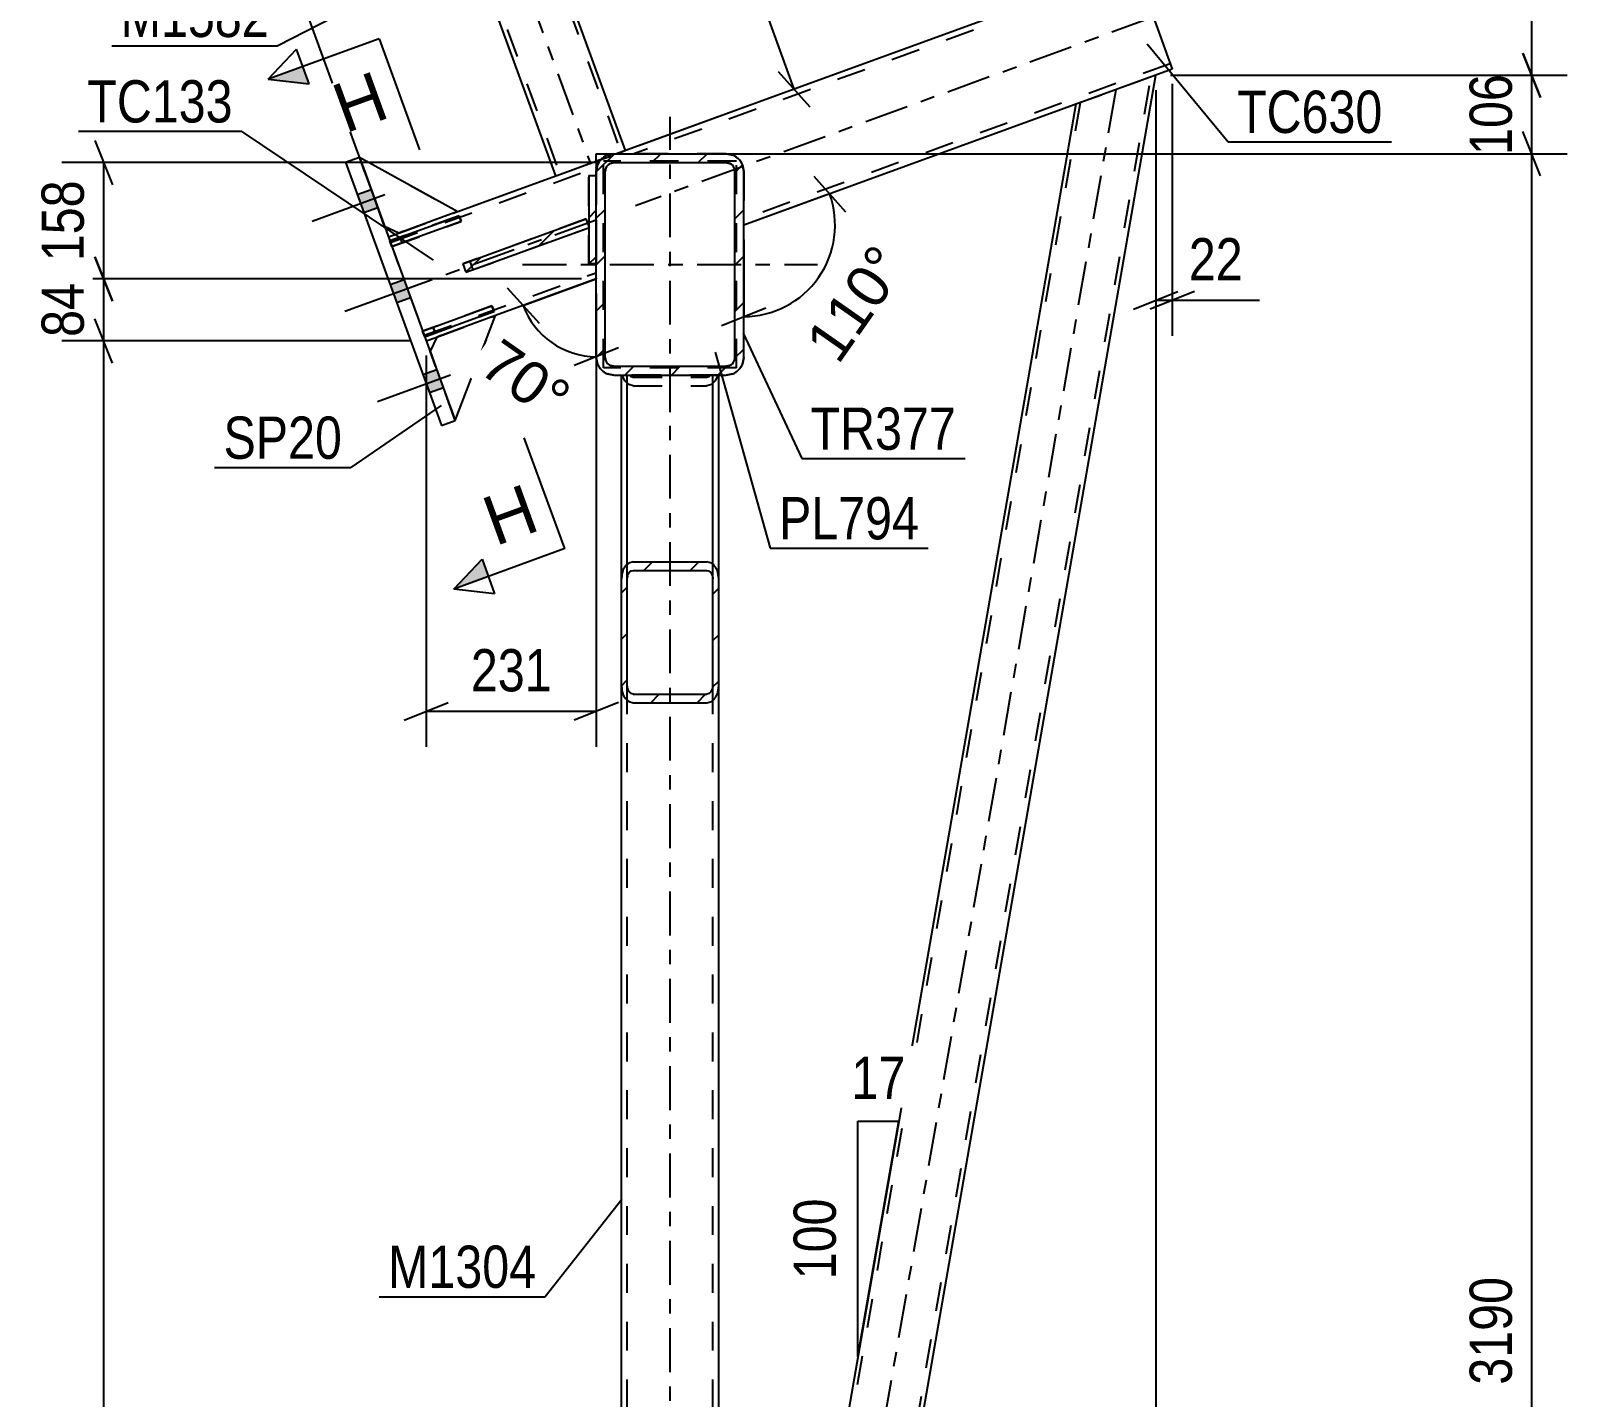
# Model space of a CAD drawing. Header units: millimetres. Extents: x 0 to 841, y 0 to 594.
# Drawn here: x 289.9 to 394.1, y 443.8 to 536.4 of the extents above; entities that cross this region are included whole.
import ezdxf

# ---------------------------------------------------------------- set-up
doc = ezdxf.new("R2010")
doc.units = ezdxf.units.MM
doc.linetypes.add('DXK_LINE_DOT2', pattern=[3.9198, 1.9599, -1.9599])
doc.linetypes.add('DXK_LINE_DOT3', pattern=[5.9187, 2.979, -0.9799, 0.9799, -0.9799])
doc.styles.add('Arial', font='arial.ttf', dxfattribs={"height": 0.2})
doc.styles.add('Arial Narrow', font='ARIALN.TTF', dxfattribs={"height": 0.2})

# ---------------------------------------------------------------- blocks, each defined once
blk = doc.blocks.new('Part-814407374-4877 - 4824')
at = {"linetype": 'Continuous'}
h = blk.add_hatch(dxfattribs=at)
h.set_pattern_fill('', scale=0.7, style=0, pattern_type=0)
h.set_pattern_definition([(45, (329.9325, 492.0364), (-1.57154, 1.57154), [])])
h.paths.add_polyline_path([(329.93, 499.27), (329.93, 492.04), (329.99, 491.59), (330.17, 491.22), (330.43, 490.97), (330.73, 490.88), (335.73, 490.88), (336.04, 490.97), (336.3, 491.22), (336.47, 491.59), (336.53, 492.04), (336.53, 499.27), (336.47, 499.71), (336.3, 500.09), (336.04, 500.34), (335.73, 500.43), (330.73, 500.43), (330.43, 500.34), (330.17, 500.09), (329.99, 499.71)])
h.paths.add_polyline_path([(330.45, 499.68), (330.58, 499.81), (330.73, 499.85), (335.73, 499.85), (335.89, 499.81), (336.02, 499.68), (336.1, 499.49), (336.13, 499.27), (336.13, 492.04), (336.1, 491.81), (336.02, 491.63), (335.89, 491.5), (335.73, 491.46), (330.73, 491.46), (330.58, 491.5), (330.45, 491.63), (330.36, 491.81), (330.33, 492.04), (330.33, 499.27), (330.36, 499.49)])
at = {"color": 2, "linetype": 'Continuous'}
for p, q in [((329.93, 499.27), (329.93, 513.08)), ((336.53, 499.27), (336.53, 513.08)), ((330.73, 500.43), (330.43, 500.34)), ((330.73, 500.43), (335.73, 500.43)), ((336.04, 500.34), (335.73, 500.43)), ((329.99, 499.71), (329.93, 499.27)), ((329.93, 492.04), (329.93, 499.27)), ((330.33, 499.27), (330.36, 499.49)), ((330.33, 492.04), (330.33, 499.27)), ((330.58, 499.81), (330.73, 499.85)), ((330.73, 499.85), (335.73, 499.85)), ((335.73, 499.85), (335.89, 499.81)), ((336.1, 499.49), (336.13, 499.27)), ((336.13, 492.04), (336.13, 499.27)), ((336.53, 499.27), (336.47, 499.71)), ((336.53, 492.04), (336.53, 499.27)), ((329.93, 492.04), (329.99, 491.59)), ((330.36, 491.81), (330.33, 492.04)), ((336.13, 492.04), (336.1, 491.81)), ((336.47, 491.59), (336.53, 492.04)), ((330.43, 490.97), (330.73, 490.88)), ((330.73, 491.46), (330.58, 491.5)), ((330.73, 491.46), (335.73, 491.46)), ((330.73, 490.88), (335.73, 490.88)), ((335.89, 491.5), (335.73, 491.46)), ((335.73, 490.88), (336.04, 490.97))]:
    blk.add_line(p, q, dxfattribs=at)
at = {"color": 7, "linetype": 'DXK_LINE_DOT2'}
for p, q in [((336.53, 513.08), (329.93, 513.08)), ((330.17, 512.69), (329.99, 513.08)), ((330.43, 512.44), (330.17, 512.69)), ((330.33, 492.04), (330.33, 513.08)), ((330.47, 513.08), (330.58, 512.98)), ((330.58, 512.98), (330.73, 512.93)), ((330.73, 512.93), (335.73, 512.93)), ((335.73, 512.93), (335.89, 512.98)), ((335.89, 512.98), (335.99, 513.08)), ((336.3, 512.69), (336.04, 512.44)), ((336.13, 492.04), (336.13, 513.08)), ((336.47, 513.08), (336.3, 512.69)), ((330.73, 512.35), (330.43, 512.44)), ((330.73, 512.35), (335.73, 512.35)), ((336.04, 512.44), (335.73, 512.35)), ((329.93, 492.04), (329.93, 499.27)), ((336.53, 492.04), (336.53, 499.27))]:
    blk.add_line(p, q, dxfattribs=at)
at = {"color": 2, "linetype": 'Continuous'}
for centre, radius, start, end in [((331.02, 499.47), 1.05, 124.1734, 166.5321), ((335.45, 499.47), 1.05, 13.4679, 55.8266), ((330.88, 499.37), 0.527, 124.1734, 166.5321), ((335.59, 499.37), 0.527, 13.4679, 55.8266), ((330.88, 491.94), 0.527, 193.4679, 235.8266), ((335.59, 491.94), 0.527, 304.1734, 346.5321), ((331.02, 491.84), 1.05, 193.4679, 235.8266), ((335.45, 491.84), 1.05, 304.1734, 346.5321)]:
    blk.add_arc(centre, radius, start, end, dxfattribs=at)
blk = doc.blocks.new('Part-814407374-4831 - 4824')
at = {"color": 2, "linetype": 'Continuous'}
for p, q in [((316.46, 516.06), (321.16, 517.77)), ((321.16, 517.77), (321.3, 517.39)), ((321.3, 517.39), (316.6, 515.68)), ((316.6, 515.68), (316.46, 516.06))]:
    blk.add_line(p, q, dxfattribs=at)
at = {"color": 7, "linetype": 'DXK_LINE_DOT2'}
blk.add_line((317.3, 515.94), (317.17, 516.32), dxfattribs=at)
blk = doc.blocks.new('Part-814407374-4832 - 4824')
at = {"color": 2, "linetype": 'Continuous'}
for p, q in [((314.24, 522.17), (318.94, 523.88)), ((319.07, 523.5), (314.38, 521.79)), ((318.94, 523.88), (319.07, 523.5)), ((314.38, 521.79), (314.24, 522.17))]:
    blk.add_line(p, q, dxfattribs=at)
at = {"color": 7, "linetype": 'DXK_LINE_DOT2'}
blk.add_line((315.08, 522.05), (314.94, 522.42), dxfattribs=at)
blk = doc.blocks.new('Part-814407374-4954 - 4824')
at = {"color": 2, "linetype": 'Continuous'}
for p, q in [((321.4, 517.11), (317.41, 515.66)), ((318.67, 510), (321.4, 517.11)), ((317.41, 515.66), (316.96, 514.7))]:
    blk.add_line(p, q, dxfattribs=at)
at = {"color": 7, "linetype": 'DXK_LINE_DOT2'}
blk.add_line((318.67, 510), (316.96, 514.7), dxfattribs=at)
blk = doc.blocks.new('Part-814407374-4833 - 4824')
at = {"color": 7, "linetype": 'DXK_LINE_DOT2'}
for p, q in [((321.16, 517.77), (316.46, 516.06)), ((321.3, 517.39), (321.16, 517.77)), ((316.6, 515.68), (321.3, 517.39)), ((316.46, 516.06), (316.6, 515.68)), ((317.17, 516.32), (317.3, 515.94))]:
    blk.add_line(p, q, dxfattribs=at)
blk = doc.blocks.new('Bolt-814407374-4836 - 4824')
at = {"linetype": 'Continuous'}
for points in [[(313.42, 524.42), (312.97, 525.64), (312.03, 525.3), (312.48, 524.08)], [(313.42, 524.42), (312.97, 525.64), (312.03, 525.3), (312.48, 524.08)], [(313.42, 524.42), (312.97, 525.64), (312.03, 525.3), (312.48, 524.08)], [(315.64, 518.32), (315.2, 519.54), (314.26, 519.19), (314.7, 517.97)], [(315.64, 518.32), (315.2, 519.54), (314.26, 519.19), (314.7, 517.97)], [(317.87, 512.21), (317.42, 513.43), (316.48, 513.09), (316.93, 511.87)], [(317.87, 512.21), (317.42, 513.43), (316.48, 513.09), (316.93, 511.87)], [(317.87, 512.21), (317.42, 513.43), (316.48, 513.09), (316.93, 511.87)]]:
    blk.add_hatch(color=1, dxfattribs=at).paths.add_polyline_path(points)
at = {"color": 1, "linetype": 'Continuous'}
for p, q in [((313.9, 525.29), (308.97, 523.49)), ((313.9, 525.29), (308.97, 523.49)), ((313.9, 525.29), (308.97, 523.49)), ((312.97, 525.64), (312.03, 525.3)), ((312.97, 525.64), (312.03, 525.3)), ((312.97, 525.64), (312.03, 525.3)), ((313.42, 524.42), (312.48, 524.08)), ((313.42, 524.42), (312.48, 524.08)), ((313.42, 524.42), (312.48, 524.08)), ((316.12, 519.18), (311.19, 517.39)), ((316.12, 519.18), (311.19, 517.39)), ((315.2, 519.54), (314.26, 519.19)), ((315.2, 519.54), (314.26, 519.19)), ((315.64, 518.32), (314.7, 517.97)), ((315.64, 518.32), (314.7, 517.97)), ((318.35, 513.07), (313.41, 511.28)), ((318.35, 513.07), (313.41, 511.28)), ((318.35, 513.07), (313.41, 511.28)), ((317.42, 513.43), (316.48, 513.09)), ((317.42, 513.43), (316.48, 513.09)), ((317.42, 513.43), (316.48, 513.09)), ((317.87, 512.21), (316.93, 511.87)), ((317.87, 512.21), (316.93, 511.87)), ((317.87, 512.21), (316.93, 511.87))]:
    blk.add_line(p, q, dxfattribs=at)
blk = doc.blocks.new('Part-814407374-4960 - 4824')
at = {"color": 2, "linetype": 'Continuous'}
for p, q in [((312.17, 527.85), (318.84, 524.16)), ((318.84, 524.16), (314.84, 522.71)), ((314.84, 522.71), (313.88, 523.15))]:
    blk.add_line(p, q, dxfattribs=at)
at = {"color": 7, "linetype": 'DXK_LINE_DOT2'}
blk.add_line((312.17, 527.85), (313.88, 523.15), dxfattribs=at)
blk = doc.blocks.new('Part-814407374-4851 - 4824')
at = {"color": 7, "linetype": 'DXK_LINE_DOT2'}
for p, q in [((314.27, 522.07), (328.23, 527.15)), ((328.23, 527.52), (328.23, 519.6)), ((328.23, 527.12), (328.23, 527.15)), ((328.23, 527.03), (328.23, 527.05)), ((314.84, 522.71), (318.84, 524.16)), ((314.14, 522.45), (316.7, 515.4)), ((316.57, 515.78), (328.23, 520.02)), ((317.41, 515.66), (321.4, 517.11))]:
    blk.add_line(p, q, dxfattribs=at)
at = {"color": 2, "linetype": 'Continuous'}
for p, q in [((318.84, 524.16), (328.23, 527.58)), ((328.23, 527.58), (328.23, 526.88)), ((314.14, 522.45), (314.84, 522.71)), ((328.23, 519.6), (321.4, 517.11)), ((316.7, 515.4), (317.41, 515.66))]:
    blk.add_line(p, q, dxfattribs=at)
at = {"color": 7, "linetype": 'DXK_LINE_DOT3'}
blk.add_line((328.23, 523.59), (315.42, 518.93), dxfattribs=at)
blk = doc.blocks.new('Part-814407374-4935 - 4824')
at = {"linetype": 'Continuous'}
h = blk.add_hatch(dxfattribs=at)
h.set_pattern_fill('', scale=0.7, style=0, pattern_type=0)
h.set_pattern_definition([(45, (327.7327, 520.608), (-1.57154, 1.57154), [])])
h.paths.add_polyline_path([(327.73, 526.61), (327.73, 520.61), (328.23, 520.61), (328.23, 526.61)])
at = {"color": 7, "linetype": 'DXK_LINE_DOT2'}
for p, q in [((327.73, 520.61), (327.73, 526.61)), ((327.73, 526.61), (328.23, 526.61)), ((328.23, 526.61), (328.23, 520.61)), ((328.23, 520.61), (327.73, 520.61))]:
    blk.add_line(p, q, dxfattribs=at)
at = {"color": 2, "linetype": 'Continuous'}
for p, q in [((327.73, 526.61), (327.73, 520.61)), ((327.73, 526.61), (328.23, 526.61)), ((328.23, 520.61), (328.23, 526.61)), ((327.73, 520.61), (328.23, 520.61))]:
    blk.add_line(p, q, dxfattribs=at)
blk = doc.blocks.new('Part-814407374-4871 - 4824')
at = {"color": 2, "linetype": 'Continuous'}
for p, q in [((364.71, 540.86), (329.61, 528.08)), ((364.99, 540.11), (364.71, 540.86)), ((364.99, 540.11), (367.28, 533.81)), ((367.28, 533.81), (338.23, 523.24))]:
    blk.add_line(p, q, dxfattribs=at)
at = {"color": 7, "linetype": 'DXK_LINE_DOT2'}
for p, q in [((364.73, 540.8), (364.99, 540.11)), ((364.85, 540.48), (330.78, 528.08)), ((364.86, 540.45), (364.85, 540.48)), ((367.14, 534.18), (338.23, 523.66)), ((329.61, 528.08), (329.61, 528.08)), ((329.78, 528.08), (329.61, 528.08)), ((337.03, 528.08), (329.78, 528.08)), ((337.03, 528.08), (337.49, 527.99)), ((337.49, 527.99), (337.03, 528.08)), ((337.03, 528.08), (337.49, 527.99)), ((337.49, 527.99), (337.03, 528.08)), ((338.14, 527.34), (338.23, 526.88)), ((338.23, 526.88), (338.14, 527.34)), ((338.14, 527.34), (338.23, 526.88)), ((338.23, 526.88), (338.14, 527.34)), ((338.23, 526.88), (338.23, 523.24))]:
    blk.add_line(p, q, dxfattribs=at)
at = {"color": 7, "linetype": 'DXK_LINE_DOT3'}
blk.add_line((365.99, 537.33), (330.89, 524.56), dxfattribs=at)
at = {"color": 7, "linetype": 'DXK_LINE_DOT2'}
blk.add_arc((337.03, 526.88), 1.2, 22.5, 67.5, dxfattribs=at)
blk.add_arc((337.03, 526.88), 1.2, 22.5, 67.5, dxfattribs=at)
blk.add_arc((337.03, 526.88), 1.2, 22.5, 67.5, dxfattribs=at)
blk.add_arc((337.03, 526.88), 1.2, 22.5, 67.5, dxfattribs=at)
blk = doc.blocks.new('Part-814407374-4856 - 4824')
at = {"color": 7, "linetype": 'DXK_LINE_DOT2'}
for p, q in [((336.53, 513.08), (329.93, 513.08)), ((329.93, 492.04), (329.93, 513.08)), ((330.33, 368.58), (330.33, 513.08)), ((336.13, 368.58), (336.13, 513.08)), ((336.53, 492.04), (336.53, 513.08)), ((329.93, 368.58), (329.93, 389.62)), ((336.53, 368.58), (336.53, 389.62)), ((329.93, 368.58), (336.53, 368.58))]:
    blk.add_line(p, q, dxfattribs=at)
at = {"color": 7, "linetype": 'DXK_LINE_DOT3'}
blk.add_line((333.23, 368.58), (333.23, 513.08), dxfattribs=at)
at = {"color": 2, "linetype": 'Continuous'}
for p, q in [((329.93, 389.62), (329.93, 492.04)), ((336.53, 389.62), (336.53, 492.04))]:
    blk.add_line(p, q, dxfattribs=at)
blk = doc.blocks.new('Part-814407374-4976 - 4824')
at = {"linetype": 'Continuous'}
h = blk.add_hatch(dxfattribs=at)
h.set_pattern_fill('', scale=0.7, style=0, pattern_type=0)
h.set_pattern_definition([(45, (328.2325, 514.2795), (-1.57154, 1.57154), [])])
h.paths.add_polyline_path([(328.23, 526.88), (328.23, 514.28), (328.32, 513.82), (328.58, 513.43), (328.97, 513.17), (329.43, 513.08), (337.03, 513.08), (337.49, 513.17), (337.88, 513.43), (338.14, 513.82), (338.23, 514.28), (338.23, 526.88), (338.14, 527.34), (337.88, 527.73), (337.49, 527.99), (337.03, 528.08), (329.43, 528.08), (328.97, 527.99), (328.58, 527.73), (328.32, 527.34)])
h.paths.add_polyline_path([(329.01, 527.3), (329.2, 527.43), (329.43, 527.48), (337.03, 527.48), (337.26, 527.43), (337.46, 527.3), (337.59, 527.11), (337.63, 526.88), (337.63, 514.28), (337.59, 514.05), (337.46, 513.86), (337.26, 513.73), (337.03, 513.68), (329.43, 513.68), (329.2, 513.73), (329.01, 513.86), (328.88, 514.05), (328.83, 514.28), (328.83, 526.88), (328.88, 527.11)])
at = {"color": 7, "linetype": 'DXK_LINE_DOT3'}
for p, q in [((333.23, 510.58), (333.23, 530.58)), ((323.23, 520.58), (343.23, 520.58))]:
    blk.add_line(p, q, dxfattribs=at)
at = {"color": 7, "linetype": 'DXK_LINE_DOT2'}
for p, q in [((328.23, 526.88), (328.32, 527.34)), ((328.88, 527.11), (328.83, 526.88)), ((328.97, 527.99), (329.43, 528.08)), ((329.43, 527.48), (329.2, 527.43)), ((329.43, 528.08), (337.03, 528.08)), ((329.43, 527.48), (337.03, 527.48)), ((337.03, 528.08), (337.49, 527.99)), ((337.26, 527.43), (337.03, 527.48)), ((337.63, 526.88), (337.59, 527.11)), ((338.14, 527.34), (338.23, 526.88)), ((328.23, 514.28), (328.23, 526.88)), ((328.83, 514.28), (328.83, 526.88)), ((337.63, 514.28), (337.63, 526.88)), ((338.23, 514.28), (338.23, 526.88)), ((328.32, 513.82), (328.23, 514.28)), ((328.83, 514.28), (328.88, 514.05)), ((329.2, 513.73), (329.43, 513.68)), ((329.43, 513.68), (337.03, 513.68)), ((337.03, 513.68), (337.26, 513.73)), ((337.59, 514.05), (337.63, 514.28)), ((338.23, 514.28), (338.14, 513.82)), ((329.43, 513.08), (328.97, 513.17)), ((329.43, 513.08), (337.03, 513.08)), ((337.49, 513.17), (337.03, 513.08))]:
    blk.add_line(p, q, dxfattribs=at)
at = {"color": 2, "linetype": 'Continuous'}
for p, q in [((328.32, 527.34), (328.23, 526.88)), ((328.83, 526.88), (328.88, 527.11)), ((329.43, 528.08), (328.97, 527.99)), ((329.2, 527.43), (329.43, 527.48)), ((329.43, 528.08), (337.03, 528.08)), ((329.43, 527.48), (337.03, 527.48)), ((337.49, 527.99), (337.03, 528.08)), ((337.03, 527.48), (337.26, 527.43)), ((337.59, 527.11), (337.63, 526.88)), ((338.23, 526.88), (338.14, 527.34)), ((328.23, 514.28), (328.23, 526.88)), ((328.83, 514.28), (328.83, 526.88)), ((337.63, 514.28), (337.63, 526.88)), ((338.23, 514.28), (338.23, 526.88)), ((328.23, 514.28), (328.32, 513.82)), ((328.88, 514.05), (328.83, 514.28)), ((329.43, 513.68), (329.2, 513.73)), ((329.43, 513.68), (337.03, 513.68)), ((337.26, 513.73), (337.03, 513.68)), ((337.63, 514.28), (337.59, 514.05)), ((338.14, 513.82), (338.23, 514.28)), ((328.97, 513.17), (329.43, 513.08)), ((329.43, 513.08), (337.03, 513.08)), ((337.03, 513.08), (337.49, 513.17))]:
    blk.add_line(p, q, dxfattribs=at)
at = {"color": 7, "linetype": 'DXK_LINE_DOT2'}
for centre, radius, start, end in [((329.43, 526.88), 1.2, 112.5, 157.5), ((329.43, 526.88), 0.6, 112.5, 157.5), ((337.03, 526.88), 0.6, 22.5, 67.5), ((337.03, 526.88), 1.2, 22.5, 67.5), ((329.43, 514.28), 1.2, 202.5, 247.5), ((329.43, 514.28), 0.6, 202.5, 247.5), ((337.03, 514.28), 0.6, 292.5, 337.5), ((337.03, 514.28), 1.2, 292.5, 337.5)]:
    blk.add_arc(centre, radius, start, end, dxfattribs=at)
at = {"color": 2, "linetype": 'Continuous'}
for centre, radius, start, end in [((329.43, 526.88), 1.2, 112.5, 157.5), ((329.43, 526.88), 0.6, 112.5, 157.5), ((337.03, 526.88), 0.6, 22.5, 67.5), ((337.03, 526.88), 1.2, 22.5, 67.5), ((329.43, 514.28), 1.2, 202.5, 247.5), ((329.43, 514.28), 0.6, 202.5, 247.5), ((337.03, 514.28), 0.6, 292.5, 337.5), ((337.03, 514.28), 1.2, 292.5, 337.5)]:
    blk.add_arc(centre, radius, start, end, dxfattribs=at)
blk = doc.blocks.new('Part-814407374-4883 - 4824')
at = {"color": 7, "linetype": 'DXK_LINE_DOT2'}
for p, q in [((328.73, 513.58), (328.73, 527.58)), ((337.73, 527.58), (328.73, 527.58)), ((337.73, 513.58), (337.73, 527.58)), ((337.73, 513.58), (328.73, 513.58))]:
    blk.add_line(p, q, dxfattribs=at)
blk = doc.blocks.new('Part-814407374-4953 - 4824')
at = {"color": 7, "linetype": 'DXK_LINE_DOT2'}
for p, q in [((321.4, 517.11), (317.41, 515.66)), ((318.67, 510), (321.4, 517.11)), ((317.41, 515.66), (316.96, 514.7)), ((316.96, 514.7), (318.67, 510))]:
    blk.add_line(p, q, dxfattribs=at)
blk = doc.blocks.new('Part-814407374-4902 - 4824')
at = {"color": 2, "linetype": 'Continuous'}
for p, q in [((337.47, 368.58), (366.16, 533.4)), ((360.74, 531.43), (336.53, 392.37))]:
    blk.add_line(p, q, dxfattribs=at)
at = {"color": 7, "linetype": 'DXK_LINE_DOT2'}
for p, q in [((366.16, 533.4), (360.74, 531.43)), ((337.16, 368.58), (365.83, 533.28)), ((336.53, 390.62), (361.06, 531.55))]:
    blk.add_line(p, q, dxfattribs=at)
at = {"color": 7, "linetype": 'DXK_LINE_DOT3'}
blk.add_line((363.45, 532.41), (336.53, 377.79), dxfattribs=at)
blk = doc.blocks.new('Part-814407374-4971 - 4824')
at = {"color": 7, "linetype": 'DXK_LINE_DOT2'}
for p, q in [((318.94, 523.88), (314.24, 522.17)), ((314.38, 521.79), (319.07, 523.5)), ((319.07, 523.5), (318.94, 523.88)), ((314.24, 522.17), (314.38, 521.79)), ((315.08, 522.05), (314.94, 522.42))]:
    blk.add_line(p, q, dxfattribs=at)
blk = doc.blocks.new('Part-814407374-4940 - 4824')
at = {"color": 2, "linetype": 'Continuous'}
for p, q in [((311.23, 527.51), (312.17, 527.85)), ((311.23, 527.51), (317.73, 509.66)), ((312.17, 527.85), (318.67, 510)), ((317.73, 509.66), (318.67, 510))]:
    blk.add_line(p, q, dxfattribs=at)
blk = doc.blocks.new('Part-814407374-4952 - 4824')
at = {"linetype": 'Continuous'}
h = blk.add_hatch(dxfattribs=at)
h.set_pattern_fill('', scale=0.7, style=0, pattern_type=0)
h.set_pattern_definition([(45, (319.391, 520.0465), (-1.57154, 1.57154), [])])
h.paths.add_polyline_path([(319.19, 520.61), (319.39, 520.05), (327.76, 523.09), (327.55, 523.66)])
at = {"color": 7, "linetype": 'DXK_LINE_DOT2'}
for p, q in [((327.55, 523.66), (319.19, 520.61)), ((319.39, 520.05), (327.76, 523.09)), ((327.76, 523.09), (327.55, 523.66)), ((319.88, 520.22), (319.67, 520.79))]:
    blk.add_line(p, q, dxfattribs=at)
at = {"color": 2, "linetype": 'Continuous'}
for p, q in [((319.19, 520.61), (327.55, 523.66)), ((319.39, 520.05), (327.76, 523.09)), ((327.76, 523.09), (327.55, 523.66)), ((319.19, 520.61), (319.39, 520.05))]:
    blk.add_line(p, q, dxfattribs=at)
blk = doc.blocks.new('Part-814407374-4959 - 4824')
at = {"color": 7, "linetype": 'DXK_LINE_DOT2'}
for p, q in [((313.88, 523.15), (312.17, 527.85)), ((312.17, 527.85), (318.84, 524.16)), ((318.84, 524.16), (314.84, 522.71)), ((314.84, 522.71), (313.88, 523.15))]:
    blk.add_line(p, q, dxfattribs=at)
blk = doc.blocks.new('Part-814407374-4970 - 4824')
at = {"color": 7, "linetype": 'DXK_LINE_DOT2'}
for p, q in [((319.22, 543.77), (323.92, 545.48)), ((323.64, 545.38), (329.9, 528.19)), ((319.5, 543.87), (325.77, 526.68)), ((329.62, 528.08), (330.18, 528.29)), ((326.05, 526.78), (328.23, 527.58)), ((328.57, 527.7), (329.25, 527.95)), ((328.57, 527.7), (329.25, 527.95)), ((329.43, 528.08), (329.61, 528.08)), ((329.62, 528.08), (329.61, 528.08)), ((329.61, 528.08), (329.62, 528.08)), ((329.62, 528.08), (329.61, 528.08)), ((329.61, 528.08), (329.62, 528.08)), ((325.49, 526.58), (326.05, 526.78)), ((325.49, 526.58), (325.49, 526.58)), ((325.49, 526.58), (325.49, 526.58))]:
    blk.add_line(p, q, dxfattribs=at)
at = {"color": 2, "linetype": 'Continuous'}
for p, q in [((323.92, 545.48), (330.18, 528.29)), ((325.49, 526.58), (319.22, 543.77)), ((328.23, 527.58), (328.23, 528.08)), ((328.23, 528.08), (329.43, 528.08)), ((328.57, 527.7), (328.23, 527.58)), ((328.23, 527.58), (328.57, 527.7))]:
    blk.add_line(p, q, dxfattribs=at)
at = {"color": 7, "linetype": 'DXK_LINE_DOT3'}
blk.add_line((321.57, 544.63), (327.83, 527.43), dxfattribs=at)
blk = doc.blocks.new('StraightDimension-814407374-14034 - 4824')
at = {"color": 7, "linetype": 'Continuous'}
for p, q in [((391.05, 534.9), (392.25, 531.9)), ((367.16, 533.4), (394.05, 533.4)), ((391.65, 528.08), (391.65, 533.4)), ((392.25, 526.58), (391.05, 529.58)), ((331.33, 528.08), (394.05, 528.08))]:
    blk.add_line(p, q, dxfattribs=at)
at = {"color": 0}
blk.add_wipeout([(390.9, 534.08), (386.7, 534.08), (386.7, 527.4), (390.9, 527.4)], dxfattribs=at)
at = {"color": 3, "style": 'Arial Narrow'}
blk.add_text('106', height=2.863, rotation=90.0002, dxfattribs=at).set_placement((390.3, 528))
blk = doc.blocks.new('StraightDimension-814407374-14288 - 4824')
at = {"color": 7, "linetype": 'Continuous'}
for p, q in [((321.23, 545.57), (315.42, 561.52)), ((315.19, 557.77), (317.6, 559.92)), ((302.7, 553.86), (316.4, 558.84)), ((313.8, 523.39), (301.73, 556.54)), ((303.91, 554.94), (301.5, 552.78))]:
    blk.add_line(p, q, dxfattribs=at)
at = {"color": 0}
blk.add_wipeout([(312.43, 558.2), (311, 562.15), (304.72, 559.86), (306.15, 555.91)], dxfattribs=at)
at = {"color": 3, "style": 'Arial Narrow'}
blk.add_text('291', height=2.863, rotation=20.002, dxfattribs=at).set_placement((306.51, 556.68))
blk = doc.blocks.new('StraightDimension-814407374-21214 - 4824')
at = {"color": 7, "linetype": 'Continuous'}
for p, q in [((328.23, 518.6), (328.23, 487.9)), ((316.7, 514.4), (316.7, 487.9)), ((315.2, 489.7), (318.2, 490.9)), ((329.73, 490.9), (326.73, 489.7)), ((316.7, 490.3), (328.23, 490.3))]:
    blk.add_line(p, q, dxfattribs=at)
at = {"color": 0}
blk.add_wipeout([(325.81, 491.05), (325.81, 495.25), (319.13, 495.25), (319.13, 491.05)], dxfattribs=at)
at = {"color": 3, "style": 'Arial Narrow'}
blk.add_text('231', height=2.863, dxfattribs=at).set_placement((319.73, 491.65))
blk = doc.blocks.new('StraightDimension-814407374-14443 - 4824')
at = {"color": 7, "linetype": 'Continuous'}
for p, q in [((366.16, 532.4), (366.16, 515.75)), ((367.28, 532.81), (367.28, 515.75)), ((364.66, 517.55), (367.66, 518.75)), ((368.78, 518.75), (365.78, 517.55)), ((366.16, 518.15), (367.28, 518.15)), ((367.28, 518.15), (373.18, 518.15)), ((367.28, 518.15), (373.18, 518.15))]:
    blk.add_line(p, q, dxfattribs=at)
at = {"color": 0}
blk.add_wipeout([(372.66, 518.9), (372.66, 523.1), (367.8, 523.1), (367.8, 518.9)], dxfattribs=at)
at = {"color": 3, "style": 'Arial Narrow'}
blk.add_text('22', height=2.863, dxfattribs=at).set_placement((368.4, 519.5))
blk = doc.blocks.new('StraightDimension-814407374-14178 - 4824')
at = {"color": 7, "linetype": 'Continuous'}
for p, q in [((294.24, 528.98), (295.44, 525.98)), ((328.43, 527.48), (291.99, 527.48)), ((294.84, 519.6), (294.84, 527.48)), ((295.44, 518.1), (294.24, 521.1)), ((327.23, 519.6), (291.99, 519.6))]:
    blk.add_line(p, q, dxfattribs=at)
at = {"color": 0}
blk.add_wipeout([(294.09, 526.88), (289.89, 526.88), (289.89, 520.2), (294.09, 520.2)], dxfattribs=at)
at = {"color": 3, "style": 'Arial Narrow'}
blk.add_text('158', height=2.863, rotation=90.0002, dxfattribs=at).set_placement((293.49, 520.8))
blk = doc.blocks.new('StraightDimension-814407374-5239 - 4824')
at = {"color": 7, "linetype": 'Continuous'}
for p, q in [((327.91, 546.94), (338.05, 550.63)), ((336.44, 548.45), (334.29, 550.86)), ((335.37, 549.65), (341.63, 532.46)), ((331.12, 528.63), (344.31, 533.44)), ((340.55, 533.66), (342.71, 531.26))]:
    blk.add_line(p, q, dxfattribs=at)
at = {"color": 0}
blk.add_wipeout([(340.55, 537.62), (344.5, 539.05), (341.8, 546.45), (337.86, 545.01)], dxfattribs=at)
at = {"color": 3, "style": 'Arial'}
blk.add_text('366', height=2.865, rotation=-69.9811, dxfattribs=at).set_placement((338.63, 544.65))
blk = doc.blocks.new('AngleDimension-814407374-5310 - 4824')
at = {"color": 7, "linetype": 'Continuous'}
for p, q in [((342.97, 526.56), (345.13, 524.15)), ((344.05, 525.36), (338.23, 523.24)), ((338.23, 517.05), (338.23, 523.24)), ((338.23, 522.24), (338.23, 517.05)), ((336.73, 516.45), (339.73, 517.65))]:
    blk.add_line(p, q, dxfattribs=at)
blk.add_arc((338.23, 523.24), 6.19, 270, 20, dxfattribs=at)
at = {"color": 0}
blk.add_wipeout([(350.2, 520.64), (346.76, 523.05), (341.33, 515.29), (344.77, 512.88)], dxfattribs=at)
at = {"color": 3, "style": 'Arial'}
blk.add_text('110°', height=2.865, rotation=54.9982, dxfattribs=at).set_placement((344.62, 513.72))
blk = doc.blocks.new('AngleDimension-814407374-5314 - 4824')
at = {"color": 7, "linetype": 'Continuous'}
for p, q in [((322.2, 519), (324.36, 516.59)), ((323.28, 517.8), (328.23, 519.6)), ((328.23, 514.33), (328.23, 519.6)), ((328.23, 518.6), (328.23, 514.33)), ((329.73, 514.93), (326.73, 513.73))]:
    blk.add_line(p, q, dxfattribs=at)
blk.add_arc((328.23, 519.6), 5.27, 200, 270, dxfattribs=at)
at = {"color": 0}
blk.add_wipeout([(325.25, 509.03), (327.66, 512.47), (321.73, 516.62), (319.32, 513.18)], dxfattribs=at)
at = {"color": 3, "style": 'Arial'}
blk.add_text('70°', height=2.865, rotation=-35.002, dxfattribs=at).set_placement((320.15, 513.33))
blk = doc.blocks.new('StraightDimension-814407374-14033 - 4824')
at = {"color": 7, "linetype": 'Continuous'}
for p, q in [((391.65, 540.86), (391.65, 548.59)), ((391.65, 540.86), (391.65, 548.59)), ((391.05, 542.36), (392.25, 539.36)), ((365.71, 540.86), (394.05, 540.86)), ((391.65, 533.4), (391.65, 540.86)), ((392.25, 531.9), (391.05, 534.9)), ((367.16, 533.4), (394.05, 533.4))]:
    blk.add_line(p, q, dxfattribs=at)
at = {"color": 0}
blk.add_wipeout([(390.9, 548.07), (386.7, 548.07), (386.7, 541.38), (390.9, 541.38)], dxfattribs=at)
at = {"color": 3, "style": 'Arial Narrow'}
blk.add_text('149', height=2.863, rotation=90.0002, dxfattribs=at).set_placement((390.3, 541.98))
blk = doc.blocks.new('StraightDimension-814407374-14035 - 4824')
at = {"color": 7, "linetype": 'Continuous'}
for p, q in [((392.25, 526.58), (391.05, 529.58)), ((331.33, 528.08), (394.05, 528.08)), ((391.65, 368.58), (391.65, 528.08))]:
    blk.add_line(p, q, dxfattribs=at)
at = {"color": 0}
blk.add_wipeout([(390.9, 452.59), (386.7, 452.59), (386.7, 444.07), (390.9, 444.07)], dxfattribs=at)
at = {"color": 3, "style": 'Arial Narrow'}
blk.add_text('3190', height=2.863, rotation=90.0002, dxfattribs=at).set_placement((390.3, 444.67))
blk = doc.blocks.new('StraightDimension-814407374-14179 - 4824')
at = {"color": 7, "linetype": 'Continuous'}
for p, q in [((294.24, 521.1), (295.44, 518.1)), ((327.23, 519.6), (291.99, 519.6)), ((294.84, 515.4), (294.84, 519.6)), ((295.44, 513.9), (294.24, 516.9)), ((315.7, 515.4), (291.99, 515.4))]:
    blk.add_line(p, q, dxfattribs=at)
at = {"color": 0}
blk.add_wipeout([(294.09, 519.93), (289.89, 519.93), (289.89, 515.07), (294.09, 515.07)], dxfattribs=at)
at = {"color": 3, "style": 'Arial Narrow'}
blk.add_text('84', height=2.863, rotation=90.0002, dxfattribs=at).set_placement((293.49, 515.67))
blk = doc.blocks.new('StraightDimension-814407374-14180 - 4824')
at = {"color": 7, "linetype": 'Continuous'}
for p, q in [((295.44, 513.9), (294.24, 516.9)), ((315.7, 515.4), (291.99, 515.4)), ((294.84, 353.58), (294.84, 515.4))]:
    blk.add_line(p, q, dxfattribs=at)
blk = doc.blocks.new('StraightDimension-814407374-14410 - 4824')
at = {"color": 7, "linetype": 'Continuous'}
blk.add_line((366.16, 532.4), (366.16, 358.7), dxfattribs=at)
blk = doc.blocks.new('AngleDimension-814407374-21187 - 4824')
at = {"color": 7, "linetype": 'Continuous'}
for p, q in [((345.97, 462.53), (348.75, 462.53)), ((345.97, 446.57), (348.75, 462.53)), ((345.97, 446.57), (345.97, 462.53)), ((348.42, 460.64), (348.75, 462.53))]:
    blk.add_line(p, q, dxfattribs=at)
at = {"color": 0}
for points in [[(349.78, 463.43), (349.78, 467.63), (344.93, 467.63), (344.93, 463.43)], [(345.07, 457.89), (340.87, 457.89), (340.87, 451.21), (345.07, 451.21)]]:
    blk.add_wipeout(points, dxfattribs=at)
at = {"color": 3, "style": 'Arial Narrow'}
blk.add_text('17', height=2.863, dxfattribs=at).set_placement((345.53, 464.03))
blk.add_text('100', height=2.863, rotation=90.0002, dxfattribs=at).set_placement((344.47, 451.81))
blk = doc.blocks.new('Mark-814407374-4847 - 4824')
at = {"color": 30, "linetype": 'Continuous'}
for p in [(293.13, 529.6), (317.19, 520.86)]:
    blk.add_line(p, (304.19, 529.6), dxfattribs=at)
at = {"color": 0}
blk.add_wipeout([(303.59, 530.2), (303.59, 533.2), (293.73, 533.2), (293.73, 530.2)], dxfattribs=at)
blk.add_wipeout([(303.59, 530.2), (303.59, 533.2), (293.73, 533.2), (293.73, 530.2)], dxfattribs=at)
at = {"color": 3, "style": 'Arial Narrow'}
blk.add_text('TC133', height=2.863, dxfattribs=at).set_placement((293.73, 530.2))
blk = doc.blocks.new('Mark-814407374-4852 - 4824')
at = {"color": 30, "linetype": 'Continuous'}
for p in [(329.97, 457.22), (313.52, 450.63)]:
    blk.add_line(p, (324.77, 450.63), dxfattribs=at)
at = {"color": 0}
blk.add_wipeout([(324.17, 451.23), (324.17, 454.23), (314.12, 454.23), (314.12, 451.23)], dxfattribs=at)
blk.add_wipeout([(324.17, 451.23), (324.17, 454.23), (314.12, 454.23), (314.12, 451.23)], dxfattribs=at)
at = {"color": 3, "style": 'Arial Narrow'}
blk.add_text('M1304', height=2.863, dxfattribs=at).set_placement((314.12, 451.23))
blk = doc.blocks.new('Mark-814407374-4867 - 4824')
at = {"color": 30, "linetype": 'Continuous'}
for p, q in [((365.58, 535.53), (371.07, 528.89)), ((371.07, 528.89), (382.13, 528.89))]:
    blk.add_line(p, q, dxfattribs=at)
at = {"color": 0}
blk.add_wipeout([(381.53, 529.49), (381.53, 532.49), (371.67, 532.49), (371.67, 529.49)], dxfattribs=at)
blk.add_wipeout([(381.53, 529.49), (381.53, 532.49), (371.67, 532.49), (371.67, 529.49)], dxfattribs=at)
at = {"color": 3, "style": 'Arial Narrow'}
blk.add_text('TC630', height=2.863, dxfattribs=at).set_placement((371.67, 529.49))
blk = doc.blocks.new('Mark-814407374-4879 - 4824')
at = {"color": 30, "linetype": 'Continuous'}
for p, q in [((336.29, 514.64), (340.02, 501.35)), ((340.02, 501.35), (350.73, 501.35))]:
    blk.add_line(p, q, dxfattribs=at)
at = {"color": 0}
blk.add_wipeout([(350.13, 501.95), (350.13, 504.95), (340.62, 504.95), (340.62, 501.95)], dxfattribs=at)
blk.add_wipeout([(350.13, 501.95), (350.13, 504.95), (340.62, 504.95), (340.62, 501.95)], dxfattribs=at)
at = {"color": 3, "style": 'Arial Narrow'}
blk.add_text('PL794', height=2.863, dxfattribs=at).set_placement((340.62, 501.95))
blk = doc.blocks.new('Mark-814407374-4966 - 4824')
at = {"color": 30, "linetype": 'Continuous'}
for p in [(321.3, 542.92), (295.39, 535.39)]:
    blk.add_line(p, (306.64, 535.39), dxfattribs=at)
at = {"color": 0}
blk.add_wipeout([(306.04, 535.99), (306.04, 538.99), (295.99, 538.99), (295.99, 535.99)], dxfattribs=at)
blk.add_wipeout([(306.04, 535.99), (306.04, 538.99), (295.99, 538.99), (295.99, 535.99)], dxfattribs=at)
at = {"color": 3, "style": 'Arial Narrow'}
blk.add_text('M1582', height=2.863, dxfattribs=at).set_placement((295.99, 535.99))
blk = doc.blocks.new('Mark-814407374-4972 - 4824')
at = {"color": 30, "linetype": 'Continuous'}
for p, q in [((338.18, 515.93), (342.16, 507.42)), ((342.16, 507.42), (353.23, 507.42))]:
    blk.add_line(p, q, dxfattribs=at)
at = {"color": 0}
blk.add_wipeout([(352.63, 508.02), (352.63, 511.02), (342.76, 511.02), (342.76, 508.02)], dxfattribs=at)
blk.add_wipeout([(352.63, 508.02), (352.63, 511.02), (342.76, 511.02), (342.76, 508.02)], dxfattribs=at)
at = {"color": 3, "style": 'Arial Narrow'}
blk.add_text('TR377', height=2.863, dxfattribs=at).set_placement((342.76, 508.02))
blk = doc.blocks.new('Mark-814407374-4936 - 4824')
at = {"color": 30, "linetype": 'Continuous'}
for p in [(317.72, 511.03), (302.36, 506.81)]:
    blk.add_line(p, (311.6, 506.81), dxfattribs=at)
at = {"color": 0}
blk.add_wipeout([(311, 507.41), (311, 510.41), (302.96, 510.41), (302.96, 507.41)], dxfattribs=at)
blk.add_wipeout([(311, 507.41), (311, 510.41), (302.96, 510.41), (302.96, 507.41)], dxfattribs=at)
at = {"color": 3, "style": 'Arial Narrow'}
blk.add_text('SP20', height=2.863, dxfattribs=at).set_placement((302.96, 507.41))
blk = doc.blocks.new('SectionMark-814407374-15108 - 4824')
at = {"linetype": 'Continuous'}
for points in [[(308.34, 533.99), (308.77, 532.81), (305.99, 533.13)], [(320.49, 500.61), (320.92, 499.44), (318.57, 498.58)]]:
    blk.add_hatch(color=6, dxfattribs=at).paths.add_polyline_path(points)
at = {"color": 6, "linetype": 'Continuous'}
for p, q in [((305.99, 533.13), (307.91, 535.16)), ((308.77, 532.81), (307.91, 535.16)), ((305.99, 533.13), (308.77, 532.81)), ((318.57, 498.58), (320.49, 500.61)), ((320.49, 500.61), (321.34, 498.26)), ((321.34, 498.26), (318.57, 498.58))]:
    blk.add_line(p, q, dxfattribs=at)
at = {"color": 0, "linetype": 'Continuous'}
for points in [[(314.37, 530.59), (313.17, 533.88), (310, 532.73), (311.2, 529.44)], [(324.55, 502.62), (323.35, 505.91), (320.18, 504.76), (321.38, 501.47)]]:
    blk.add_wipeout(points, dxfattribs=at)
at = {"color": 6, "linetype": 'Continuous'}
for p, q in [((313.51, 535.87), (305.99, 533.13)), ((313.51, 535.87), (316.25, 528.35)), ((326.09, 501.32), (323.35, 508.84)), ((326.09, 501.32), (318.57, 498.58))]:
    blk.add_line(p, q, dxfattribs=at)
at = {"color": 3, "linetype": 'Continuous', "style": 'Arial'}
for p in [(311.2, 529.44), (321.38, 501.47)]:
    blk.add_text('H', height=3.34, rotation=20.002, dxfattribs=at).set_placement(p)

msp = doc.modelspace()

# ---------------------------------------------------------------- block references
for name in ['Part-814407374-4970 - 4824', 'Part-814407374-4871 - 4824', 'Part-814407374-4902 - 4824', 'Part-814407374-4976 - 4824', 'Part-814407374-4940 - 4824', 'Part-814407374-4960 - 4824', 'Part-814407374-4959 - 4824', 'Part-814407374-4851 - 4824', 'Part-814407374-4883 - 4824', 'Part-814407374-4935 - 4824', 'Bolt-814407374-4836 - 4824', 'Part-814407374-4832 - 4824', 'Part-814407374-4971 - 4824', 'Part-814407374-4952 - 4824', 'Part-814407374-4831 - 4824', 'Part-814407374-4833 - 4824', 'Part-814407374-4954 - 4824', 'Part-814407374-4953 - 4824', 'Part-814407374-4877 - 4824', 'Part-814407374-4856 - 4824']:
    msp.add_blockref(name, (0, 0))

# ---------------------------------------------------------------- next in the draw order: block references
for name in ['StraightDimension-814407374-14288 - 4824', 'StraightDimension-814407374-14034 - 4824', 'StraightDimension-814407374-21214 - 4824']:
    msp.add_blockref(name, (0, 0))

# ---------------------------------------------------------------- next in the draw order: block references
for name in ['Mark-814407374-4966 - 4824', 'StraightDimension-814407374-14443 - 4824', 'StraightDimension-814407374-14178 - 4824', 'AngleDimension-814407374-5310 - 4824']:
    msp.add_blockref(name, (0, 0))

# ---------------------------------------------------------------- next in the draw order: block references
for name in ['StraightDimension-814407374-5239 - 4824', 'StraightDimension-814407374-14033 - 4824', 'AngleDimension-814407374-5314 - 4824']:
    msp.add_blockref(name, (0, 0))

# ---------------------------------------------------------------- next in the draw order: block references
for name in ['StraightDimension-814407374-14035 - 4824', 'StraightDimension-814407374-14179 - 4824']:
    msp.add_blockref(name, (0, 0))

# ---------------------------------------------------------------- next in the draw order: block references
for name in ['Mark-814407374-4847 - 4824', 'StraightDimension-814407374-14410 - 4824', 'StraightDimension-814407374-14180 - 4824']:
    msp.add_blockref(name, (0, 0))

# ---------------------------------------------------------------- next in the draw order: block references
for name in ['Mark-814407374-4867 - 4824', 'Mark-814407374-4879 - 4824', 'Mark-814407374-4936 - 4824', 'AngleDimension-814407374-21187 - 4824', 'Mark-814407374-4852 - 4824']:
    msp.add_blockref(name, (0, 0))

# ---------------------------------------------------------------- next in the draw order: block references
for name in ['SectionMark-814407374-15108 - 4824', 'Mark-814407374-4972 - 4824']:
    msp.add_blockref(name, (0, 0))

doc.saveas('drawing.dxf')
